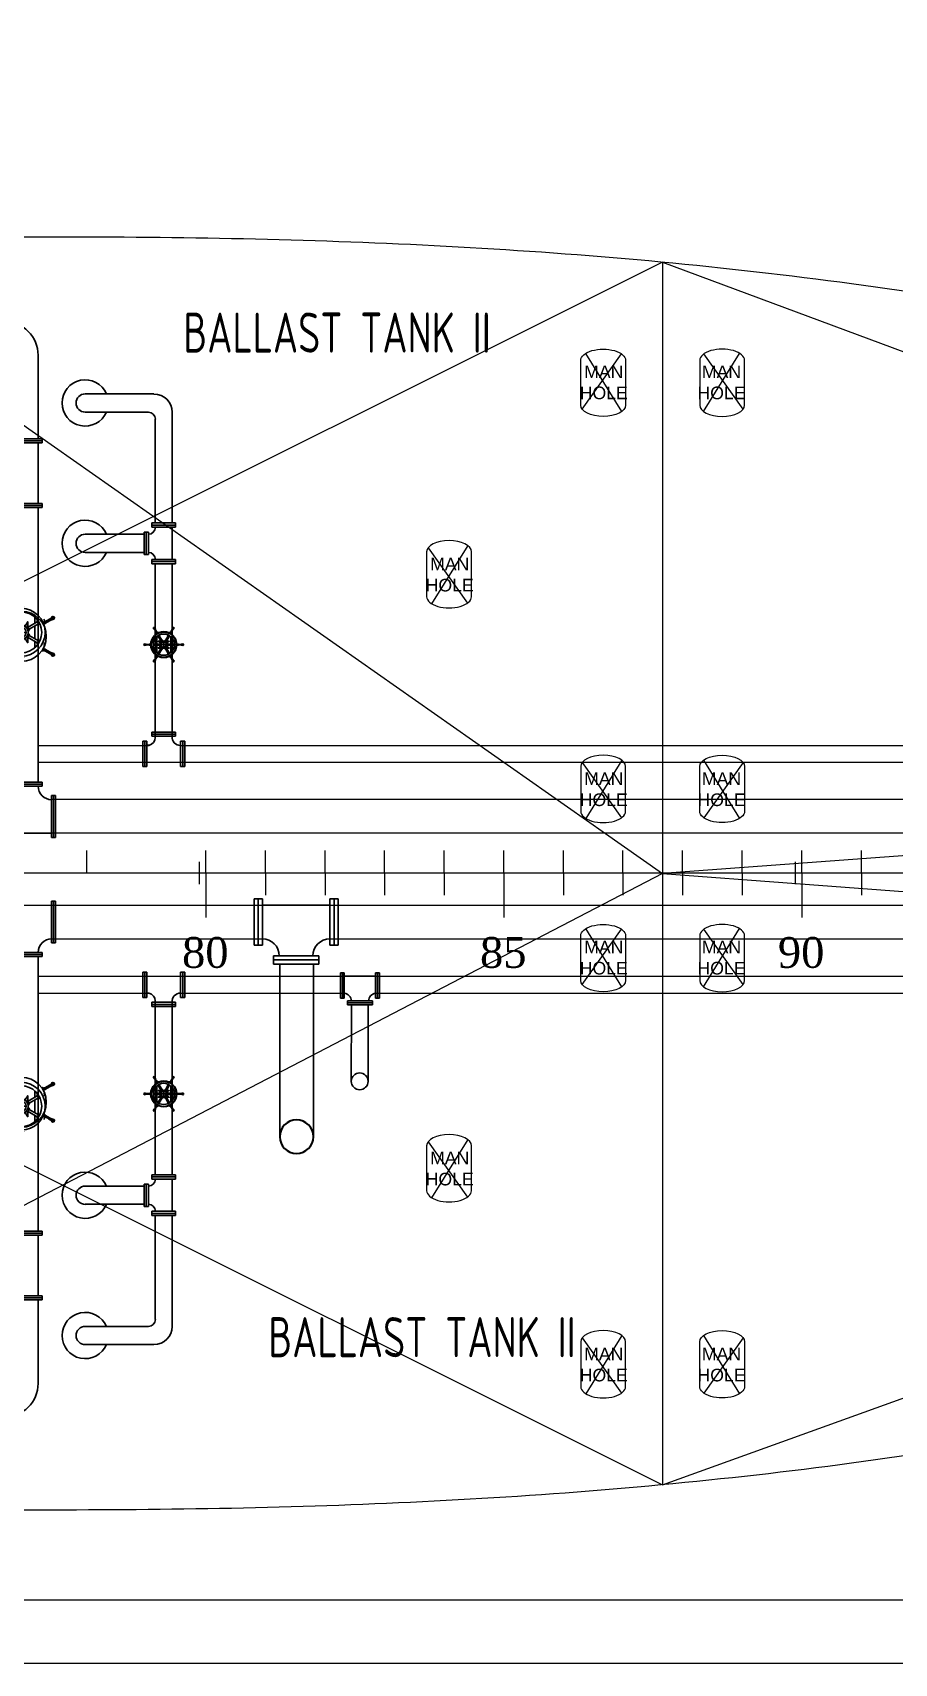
# Model space of a CAD drawing. Header units: millimetres. Extents: x 2592 to 2762, y 1632 to 1753.
# Drawn here: x 2675.32 to 2689, y 1631.92 to 1657.78 of the extents above; entities that cross this region are included whole.
import ezdxf

# ---------------------------------------------------------------- set-up
doc = ezdxf.new("R2010")
doc.units = ezdxf.units.MM
doc.linetypes.add('CENTER2', pattern=[28.575, 19.05, -3.175, 3.175, -3.175])
doc.layers.add('-1', color=7, linetype='Continuous')
for name, color, linetype, lineweight in [('garis satation', 142, 'Continuous', 9), ('Kurva Water Line', 13, 'Continuous', 40), ('PIPA', 80, 'Continuous', 30)]:
    doc.layers.add(name, color=color, linetype=linetype, lineweight=lineweight)
doc.styles.add('ASU', font='isocp.shx', dxfattribs={"height": 0.005})
doc.styles.add('gurit', font='Arial.ttf', dxfattribs={"height": 0.00225})
doc.styles.add('tls3', font='ISOCPEUR.TTF', dxfattribs={"width": 0.7, "height": 0.003})

# ---------------------------------------------------------------- blocks, each defined once
blk = doc.blocks.new('A$C602773CD')
at = {"layer": 'Kurva Water Line'}
blk.add_circle((3.79, 21.19), 1.5, dxfattribs=at)
at = {"layer": 'PIPA', "ltscale": 0.5}
for p, q in [((2.29, 18.94), (2.29, 21.19)), ((5.29, 18.94), (5.29, 21.19)), ((2.29, 9.66), (2.29, 18.94)), ((5.29, 9.66), (5.29, 18.94)), ((8.67, 13.57), (8.67, 14.26)), ((2.29, 5.82), (2.29, 9.66)), ((5.29, 5.82), (5.29, 9.66)), ((8.06, 8.4), (8.05, 8.4)), ((10.83, 8.4), (10.82, 8.4)), ((0.75, 0.57), (6.75, 0.57))]:
    blk.add_line(p, q, dxfattribs=at)
at = {"layer": 'PIPA'}
for p, q in [((8.68, 9.44), (8.67, 16.26)), ((10.18, 9.44), (10.17, 16.26)), ((10.55, 9.44), (8.33, 9.44)), ((8.33, 9.1), (8.33, 9.44)), ((10.55, 9.27), (8.33, 9.27)), ((10.55, 9.1), (8.33, 9.1)), ((10.55, 9.1), (10.55, 9.44)), ((8.05, 8.4), (8.05, 8.4)), ((8.05, 8.4), (8.05, 8.4)), ((10.83, 8.4), (10.83, 8.4)), ((10.83, 8.4), (10.83, 8.4)), ((5.77, 5.82), (1.73, 5.82)), ((1.73, 5.07), (1.73, 5.82)), ((5.77, 5.07), (5.77, 5.82)), ((8.05, 6.9), (10.83, 6.9)), ((5.77, 5.44), (1.73, 5.44)), ((5.77, 5.07), (1.73, 5.07)), ((0, 4.13), (0, 0)), ((0.75, 4.13), (0, 4.13)), ((0.38, 0), (0.38, 4.13)), ((0.75, 4.13), (0.75, 0)), ((7.5, 4.13), (6.75, 4.13)), ((6.75, 4.13), (6.75, 0)), ((7.13, 0), (7.13, 4.13)), ((7.5, 4.13), (7.5, 0)), ((0.75, 0), (0, 0)), ((7.5, 0), (6.75, 0))]:
    blk.add_line(p, q, dxfattribs=at)
at = {"layer": 'PIPA', "ltscale": 0.2}
for p, q in [((7.7, 8.84), (7.7, 6.58)), ((8.05, 8.84), (7.7, 8.84)), ((7.88, 6.58), (7.88, 8.84)), ((8.05, 8.84), (8.05, 6.58)), ((11.18, 8.84), (10.83, 8.84)), ((10.83, 8.84), (10.83, 6.58)), ((11, 6.58), (11, 8.84)), ((11.18, 8.84), (11.18, 6.58)), ((8.05, 6.58), (7.7, 6.58)), ((11.18, 6.58), (10.83, 6.58))]:
    blk.add_line(p, q, dxfattribs=at)
at = {"layer": 'PIPA'}
blk.add_circle((9.42, 16.26), 0.75, dxfattribs=at)
at = {"layer": 'PIPA', "ltscale": 0.5}
for centre, start, end in [((3.79, 21.19), 0, 180), ((0.75, 5.07), 270, 0), ((6.75, 5.07), 180, 270)]:
    blk.add_arc(centre, 1.5, start, end, dxfattribs=at)
at = {"layer": 'PIPA', "ltscale": 0.2}
for centre, start, end in [((7.93, 9.14), 279.0093, 356.777), ((10.95, 9.14), 183.223, 260.9907)]:
    blk.add_arc(centre, 0.746, start, end, dxfattribs=at)
blk = doc.blocks.new('A$C26D11514')
at = {"layer": 'garis satation'}
blk.add_line((9.05, 0.38), (6.05, 0.38), dxfattribs=at)
at = {"layer": 'PIPA'}
for p, q in [((0.55, 33.19), (6.68, 33.19)), ((0.55, 31.56), (6.18, 31.56)), ((6.8, 30.94), (6.8, 21.69)), ((6.8, 30.94), (6.8, 21.69)), ((8.3, 31.69), (8.3, 21.69)), ((8.3, 31.56), (8.3, 21.69)), ((0.55, 20.69), (5.8, 20.69)), ((0.55, 20.69), (5.8, 20.69)), ((5.8, 20.88), (6.18, 20.88)), ((5.8, 20.88), (5.8, 18.88)), ((5.99, 20.88), (5.99, 18.88)), ((6.18, 20.88), (6.18, 18.88)), ((6.49, 21.31), (6.49, 21.69)), ((6.49, 21.69), (8.61, 21.69)), ((6.49, 21.5), (8.61, 21.5)), ((6.49, 21.31), (8.61, 21.31)), ((8.3, 21.31), (8.3, 18.44)), ((8.3, 21.31), (8.3, 18.44)), ((8.61, 21.31), (8.61, 21.69)), ((0.55, 19.06), (5.8, 19.06)), ((0.55, 19.06), (5.8, 19.06)), ((5.8, 18.88), (6.18, 18.88)), ((6.49, 18.06), (6.49, 18.44)), ((6.49, 18.44), (8.61, 18.44)), ((6.49, 18.25), (8.61, 18.25)), ((6.49, 18.06), (8.61, 18.06)), ((6.8, 18.06), (6.8, 2.69)), ((6.8, 18.06), (6.8, 2.88)), ((6.8, 18.06), (6.8, 3.06)), ((8.3, 18.06), (8.3, 2.69)), ((8.3, 18.06), (8.3, 2.69)), ((8.3, 18.06), (8.3, 3.06)), ((8.61, 18.06), (8.61, 18.44)), ((7.55, 10.85), (8.3, 10.85)), ((6.49, 3.06), (8.61, 3.06)), ((6.49, 3.06), (8.61, 3.06)), ((6.49, 2.69), (6.49, 3.06)), ((6.49, 3.06), (8.61, 3.06)), ((6.49, 3.06), (8.61, 3.06)), ((6.49, 2.69), (6.49, 3.06)), ((8.61, 3.06), (8.61, 2.69)), ((8.61, 3.06), (8.61, 2.69)), ((5.68, 2.25), (5.68, 0)), ((5.68, 2.25), (6.05, 2.25)), ((5.68, 2.25), (5.68, 0)), ((5.68, 2.25), (6.05, 2.25)), ((5.86, 2.25), (5.86, 0)), ((5.86, 2.25), (5.86, 0)), ((6.05, 2.25), (6.05, 0)), ((6.05, 2.25), (6.05, 0)), ((6.05, 1.88), (6.24, 1.88)), ((6.49, 2.88), (8.61, 2.88)), ((6.49, 2.88), (8.61, 2.88)), ((6.49, 2.69), (8.61, 2.69)), ((6.49, 2.69), (8.61, 2.69)), ((6.8, 2.69), (6.8, 2.56)), ((6.8, 2.69), (6.8, 2.56)), ((6.8, 2.69), (6.8, 2.56)), ((8.3, 2.69), (8.3, 2.56)), ((8.3, 2.69), (8.3, 2.56)), ((9.05, 2.25), (9.05, 0)), ((9.05, 2.25), (9.43, 2.25)), ((9.24, 2.25), (9.24, 0)), ((9.43, 2.25), (9.43, 0)), ((5.68, 0), (6.05, 0)), ((9.05, 0), (9.43, 0))]:
    blk.add_line(p, q, dxfattribs=at)
at = {"layer": 'PIPA', "ltscale": 0.5}
for p, q in [((6.93, 10.9), (6.93, 11.56)), ((6.93, 10.14), (6.93, 10.79)), ((8.18, 10.9), (8.18, 11.56)), ((8.18, 10.14), (8.18, 10.79))]:
    blk.add_line(p, q, dxfattribs=at)
at = {"layer": 'PIPA'}
for points in [[(6.74, 12.26), (6.94, 11.9), (6.89, 11.87, 0.414214), (6.88, 11.81), (6.88, 11.8)], [(7.07, 11.91), (7.05, 11.91, 0.414214), (7, 11.93), (6.94, 11.9)], [(7.17, 11.7, -0.414214), (7.16, 11.65), (7.11, 11.62), (7.05, 11.58, -0.414214), (7, 11.6), (6.99, 11.61)], [(7.93, 11.71), (7.93, 11.7, 0.414214), (7.94, 11.65), (7.99, 11.62), (8.05, 11.58, 0.414214), (8.1, 11.6)], [(8.04, 11.9), (8.05, 11.91, -0.414214), (8.1, 11.93), (8.16, 11.9)], [(8.36, 12.26), (8.16, 11.9), (8.21, 11.87, -0.414214), (8.22, 11.81), (8.22, 11.8)], [(5.92, 10.85), (6.34, 10.85), (6.34, 10.79, 0.414214), (6.38, 10.75), (6.39, 10.75)], [(6.39, 10.96), (6.38, 10.95, 0.414214), (6.34, 10.91), (6.34, 10.85)], [(6.61, 10.95), (6.63, 10.95, -0.414214), (6.66, 10.91), (6.66, 10.85), (6.66, 10.79, -0.414214), (6.63, 10.75), (6.61, 10.75)], [(7.24, 10.75), (7.2, 10.75, -0.414214), (7.16, 10.78), (7.16, 10.79), (7.16, 10.9), (7.16, 10.91, -0.414214), (7.2, 10.95), (7.24, 10.95)], [(7.31, 11.06), (7.28, 11.1, -0.414214), (7.3, 11.16), (7.31, 11.16)], [(7.31, 10.63), (7.28, 10.59, 0.414214), (7.3, 10.54), (7.31, 10.54)], [(7.48, 11.17), (7.46, 11.21, 0.414214), (7.41, 11.22), (7.4, 11.21)], [(7.48, 10.53), (7.46, 10.49, -0.414214), (7.41, 10.48), (7.4, 10.48)], [(7.62, 11.17), (7.64, 11.21, -0.414214), (7.69, 11.22), (7.7, 11.21)], [(7.62, 10.53), (7.64, 10.49, 0.414214), (7.69, 10.48), (7.7, 10.48)], [(7.79, 11.06), (7.82, 11.1, 0.414214), (7.8, 11.16), (7.79, 11.16)], [(7.79, 10.63), (7.82, 10.59, -0.414214), (7.8, 10.54), (7.79, 10.54)], [(7.86, 10.95), (7.9, 10.95, -0.414214), (7.94, 10.91), (7.94, 10.9)], [(7.86, 10.75), (7.9, 10.75, 0.414214), (7.94, 10.78), (7.94, 10.79)], [(8.49, 10.95), (8.47, 10.95, 0.414214), (8.44, 10.91), (8.44, 10.85), (8.44, 10.79, 0.414214), (8.47, 10.75)], [(9.18, 10.85), (8.76, 10.85), (8.76, 10.91, 0.414214), (8.72, 10.95), (8.71, 10.95)], [(8.71, 10.74), (8.72, 10.75, 0.414214), (8.76, 10.79), (8.76, 10.85)], [(6.74, 9.44), (6.94, 9.8), (7, 9.77, 0.414214), (7.05, 9.78), (7.06, 9.79)], [(6.88, 9.9), (6.88, 9.88, 0.414214), (6.89, 9.83), (6.94, 9.8)], [(7.17, 9.98), (7.17, 10, 0.414214), (7.16, 10.05), (7.11, 10.08), (7.05, 10.11, 0.414214), (7, 10.1)], [(8.11, 10.08), (8.1, 10.1, 0.414214), (8.05, 10.11), (7.99, 10.08), (7.94, 10.05, 0.414214), (7.93, 10)], [(8.03, 9.79), (8.05, 9.78, 0.414214), (8.1, 9.77), (8.16, 9.8)], [(8.36, 9.44), (8.16, 9.8), (8.21, 9.83, 0.414214), (8.22, 9.88), (8.22, 9.89)]]:
    blk.add_lwpolyline(points, format="xyb", dxfattribs=at)
for points in [[(7.06, 11.59), (7.31, 11.16), (7.4, 11.21), (7.15, 11.64)], [(7.95, 11.64), (7.7, 11.21), (7.79, 11.16), (8.04, 11.59)], [(7.16, 10.9), (6.66, 10.9)], [(7.16, 10.79), (6.66, 10.79)], [(7.15, 10.05), (7.4, 10.48), (7.31, 10.54), (7.06, 10.11)], [(7.27, 11.02), (7.07, 11.15), (7.29, 11.15)], [(7.27, 10.68), (7.07, 10.55), (7.29, 10.55)], [(7.78, 10.85), (7.32, 10.85)], [(7.55, 10.62), (7.55, 11.08)], [(8.04, 10.11), (7.79, 10.54), (7.7, 10.48), (7.95, 10.05)], [(7.83, 11.02), (8.04, 11.15), (7.81, 11.15)], [(7.83, 10.68), (8.04, 10.55), (7.81, 10.55)], [(8.44, 10.9), (7.94, 10.9), (7.94, 10.79), (8.44, 10.79)]]:
    blk.add_lwpolyline(points, dxfattribs=at)
for centre, radius in [((7.55, 10.85), 1.16), ((7.55, 10.85), 1.11), ((7.55, 10.85), 0.948), ((6.7, 12.32), 0.0705), ((6.7, 12.32), 0.0327), ((8.4, 12.32), 0.0705), ((8.4, 12.32), 0.0327), ((5.85, 10.85), 0.0705), ((5.85, 10.85), 0.0327), ((7.55, 10.85), 0.325), ((7.55, 10.85), 0.231), ((7.55, 10.85), 0.041), ((9.25, 10.85), 0.0705), ((9.25, 10.85), 0.0327), ((6.7, 9.38), 0.0705), ((6.7, 9.38), 0.0327), ((8.4, 9.38), 0.0705), ((8.4, 9.38), 0.0327)]:
    blk.add_circle(centre, radius, dxfattribs=at)
for centre, radius, start, end in [((0.55, 32.38), 2.06, 23.1998, 336.8002), ((0.55, 32.38), 0.812, 90, 270), ((6.68, 31.56), 1.62, 0, 90), ((6.18, 30.94), 0.625, 0, 90), ((0.55, 19.88), 2.06, 23.1998, 336.8002), ((0.55, 19.88), 0.812, 90, 270), ((6.18, 21.31), 0.625, 270, 0), ((6.18, 21.31), 0.625, 270, 0), ((6.18, 18.44), 0.625, 0, 90), ((6.18, 18.44), 0.625, 0, 90), ((6.02, 2.63), 0.782, 286.1198, 355.3014), ((6.02, 2.63), 0.782, 286.1198, 355.3014), ((9.04, 2.62), 0.744, 174.7203, 270.6985)]:
    blk.add_arc(centre, radius, start, end, dxfattribs=at)
for centre, major_axis in [((6.76, 12.05), (0.134, -0.232)), ((8.19, 12.13), (-0.134, -0.232)), ((6.12, 10.77), (0.267, 0)), ((8.98, 10.93), (-0.267, 0)), ((6.91, 9.57), (0.134, 0.232)), ((8.34, 9.65), (-0.134, 0.232))]:
    blk.add_ellipse(centre, major_axis=major_axis, ratio=0.200821, start_param=6.891188, end_param=8.84835, dxfattribs=at)
at = {"layer": 'PIPA', "extrusion": (0, 0, -1)}
for centre, major_axis in [((6.91, 12.13), (0.134, -0.232)), ((8.34, 12.05), (-0.134, -0.232)), ((6.12, 10.93), (0.267, 0)), ((8.98, 10.77), (-0.267, 0)), ((6.76, 9.65), (0.134, 0.232)), ((8.19, 9.57), (-0.134, 0.232))]:
    blk.add_ellipse(centre, major_axis=major_axis, ratio=0.200821, start_param=6.891188, end_param=8.84835, dxfattribs=at)
blk = doc.blocks.new('A$C2AB60021')
at = {"layer": 'garis satation'}
for p, q in [((10.35, 3.72), (9.99, 3.72)), ((15.75, 0.36), (10.35, 0.36)), ((10.35, 0), (9.99, 0))]:
    blk.add_line(p, q, dxfattribs=at)
at = {"layer": 'PIPA'}
for p, q in [((-0.45, 45.96), (11.55, 45.96)), ((-0.45, 42.96), (10.35, 42.96)), ((14.55, 42.96), (14.55, 35.52)), ((14.55, 42.96), (14.55, 35.52)), ((11.55, 41.76), (11.55, 35.52)), ((11.55, 41.76), (11.55, 35.52)), ((11.19, 35.52), (11.19, 35.16)), ((11.19, 35.52), (14.91, 35.52)), ((11.19, 35.34), (14.91, 35.34)), ((11.19, 35.16), (14.91, 35.16)), ((14.55, 35.16), (14.55, 29.76)), ((14.55, 35.16), (14.55, 29.76)), ((14.91, 35.52), (14.91, 35.16)), ((-0.45, 33.96), (9.99, 33.96)), ((-0.45, 33.96), (9.99, 33.96)), ((9.99, 34.32), (9.99, 30.6)), ((9.99, 34.32), (10.35, 34.32)), ((10.17, 34.32), (10.17, 30.6)), ((10.35, 34.32), (10.35, 30.6)), ((-0.45, 30.96), (9.99, 30.96)), ((-0.45, 30.96), (9.99, 30.96)), ((9.99, 30.6), (10.35, 30.6)), ((11.19, 29.76), (14.91, 29.76)), ((11.19, 29.76), (11.19, 29.4)), ((11.19, 29.58), (14.91, 29.58)), ((11.19, 29.4), (14.91, 29.4)), ((11.55, 29.4), (11.55, 4.92)), ((11.55, 29.4), (11.55, 4.92)), ((14.55, 29.4), (14.55, 4.92)), ((14.55, 29.4), (14.55, 4.92)), ((14.91, 29.76), (14.91, 29.4)), ((11.19, 4.92), (11.19, 4.56)), ((14.91, 4.92), (11.19, 4.92)), ((11.19, 4.92), (11.19, 4.56)), ((14.91, 4.92), (11.19, 4.92)), ((14.91, 4.74), (11.19, 4.74)), ((14.91, 4.74), (11.19, 4.74)), ((14.91, 4.56), (11.19, 4.56)), ((14.91, 4.56), (11.19, 4.56)), ((14.91, 4.92), (14.91, 4.56)), ((14.91, 4.92), (14.91, 4.56)), ((9.99, 3.72), (9.99, 0)), ((10.35, 3.72), (9.99, 3.72)), ((9.99, 3.72), (9.99, 0)), ((10.17, 3.72), (10.17, 0)), ((10.17, 3.72), (10.17, 0)), ((10.35, 3.72), (10.35, 0)), ((10.35, 3.72), (10.35, 0)), ((15.75, 3.72), (15.75, 0)), ((16.11, 3.72), (15.75, 3.72)), ((15.93, 3.72), (15.93, 0)), ((16.11, 3.72), (16.11, 0)), ((10.35, 0), (9.99, 0)), ((16.11, 0), (15.75, 0))]:
    blk.add_line(p, q, dxfattribs=at)
at = {"layer": 'PIPA', "ltscale": 0.5}
for p, q in [((11.85, 19.09), (11.85, 19.64)), ((14.25, 19.09), (14.25, 19.64)), ((11.85, 17.7), (11.85, 18.85)), ((11.85, 16.91), (11.85, 17.46)), ((14.25, 17.7), (14.25, 18.85)), ((14.25, 16.91), (14.25, 17.46))]:
    blk.add_line(p, q, dxfattribs=at)
at = {"layer": 'PIPA'}
for points in [[(13.05, 21.4), (13.05, 20.6), (12.93, 20.6, 0.414214), (12.86, 20.53), (12.86, 20.5)], [(13.26, 20.5), (13.24, 20.53, 0.414214), (13.17, 20.6), (13.05, 20.6)], [(10.34, 19.84), (11.03, 19.44), (10.98, 19.34, 0.414214), (11, 19.23), (11.03, 19.22)], [(11.23, 19.57), (11.2, 19.57, 0.414214), (11.09, 19.54), (11.03, 19.44)], [(11.39, 19.01), (11.42, 19, 0.414214), (11.52, 19.02), (11.58, 19.12), (11.64, 19.23, 0.414214), (11.61, 19.33)], [(12.85, 18.87), (12.85, 18.95, -0.414214), (12.93, 19.03), (12.95, 19.03), (13.15, 19.03), (13.17, 19.03, -0.414214), (13.25, 18.95), (13.25, 18.87)], [(13.24, 20.08), (13.24, 20.05, -0.414214), (13.17, 19.97), (13.05, 19.97), (12.93, 19.97, -0.414214), (12.86, 20.05), (12.86, 20.08)], [(14.68, 19, -0.414214), (14.58, 19.02), (14.52, 19.12), (14.46, 19.23, -0.414214), (14.49, 19.33), (14.52, 19.35)], [(15.76, 19.48), (15.07, 19.08), (15.01, 19.18, 0.414214), (14.9, 19.21), (14.88, 19.19)], [(15.08, 19.2), (15.1, 19.23, 0.414214), (15.12, 19.34), (15.07, 19.44)], [(11.58, 17.2), (11.61, 17.22, 0.414214), (11.64, 17.32), (11.58, 17.42), (11.52, 17.53, 0.414214), (11.42, 17.55)], [(12.44, 18.4), (12.36, 18.44, -0.414214), (12.34, 18.55), (12.35, 18.56)], [(12.44, 18.15), (12.36, 18.11, 0.414214), (12.34, 18), (12.35, 17.99)], [(12.63, 18.74), (12.56, 18.78, 0.414214), (12.46, 18.76), (12.45, 18.74)], [(12.63, 17.81), (12.56, 17.77, -0.414214), (12.46, 17.79), (12.45, 17.81)], [(12.85, 17.68), (12.85, 17.6, 0.414214), (12.93, 17.52), (12.95, 17.52)], [(13.25, 17.68), (13.25, 17.6, -0.414214), (13.17, 17.52), (13.15, 17.52)], [(13.47, 18.74), (13.54, 18.78, -0.414214), (13.64, 18.76), (13.65, 18.74)], [(13.47, 17.81), (13.54, 17.77, 0.414214), (13.64, 17.79), (13.65, 17.81)], [(13.66, 18.4), (13.74, 18.44, 0.414214), (13.76, 18.55), (13.75, 18.56)], [(13.66, 18.15), (13.74, 18.11, -0.414214), (13.76, 18), (13.75, 17.99)], [(14.71, 17.54), (14.68, 17.55, 0.414214), (14.58, 17.53), (14.52, 17.42), (14.46, 17.32, 0.414214), (14.49, 17.22)], [(10.34, 16.71), (11.03, 17.11), (11.09, 17.01, 0.414214), (11.2, 16.98), (11.22, 16.99)], [(11.02, 17.34), (11, 17.31, 0.414214), (10.98, 17.21), (11.03, 17.11)], [(12.84, 16.05), (12.86, 16.02, 0.414214), (12.93, 15.95), (13.05, 15.95)], [(13.24, 16.46), (13.24, 16.5, 0.414214), (13.17, 16.57), (13.05, 16.57), (12.93, 16.57, 0.414214), (12.86, 16.5)], [(13.05, 15.15), (13.05, 15.95), (13.17, 15.95, 0.414214), (13.24, 16.02), (13.24, 16.05)], [(15.76, 16.35), (15.07, 16.75), (15.01, 16.65, -0.414214), (14.9, 16.62), (14.87, 16.62)], [(15.07, 17.33), (15.1, 17.31, -0.414214), (15.12, 17.21), (15.07, 17.11)]]:
    blk.add_lwpolyline(points, format="xyb", dxfattribs=at)
for points in [[(11.53, 19.04), (12.35, 18.56), (12.45, 18.74), (11.63, 19.21)], [(12.72, 18.8), (12.47, 19.21), (12.47, 18.77)], [(12.95, 19.03), (12.95, 19.97)], [(13.15, 19.03), (13.15, 19.97)], [(13.38, 18.8), (13.63, 19.21), (13.63, 18.77)], [(14.47, 19.21), (13.65, 18.74), (13.75, 18.56), (14.57, 19.04)], [(11.63, 17.34), (12.45, 17.81), (12.35, 17.99), (11.53, 17.51)], [(12.72, 17.74), (12.47, 17.34), (12.47, 17.78)], [(12.61, 18.27), (13.49, 18.27)], [(13.15, 16.57), (13.15, 17.52), (12.95, 17.52), (12.95, 16.57)], [(13.05, 17.83), (13.05, 18.72)], [(13.38, 17.74), (13.63, 17.34), (13.63, 17.78)], [(14.57, 17.51), (13.75, 17.99), (13.65, 17.81), (14.47, 17.34)]]:
    blk.add_lwpolyline(points, dxfattribs=at)
for centre, radius in [((13.05, 18.27), 2.13), ((13.05, 21.3), 0.135), ((13.05, 21.3), 0.0627), ((10.23, 19.91), 0.135), ((10.23, 19.91), 0.0627), ((13.05, 17.91), 2.23), ((13.05, 18.27), 1.82), ((13.05, 18.27), 0.624), ((15.87, 19.55), 0.135), ((15.87, 19.55), 0.0627), ((13.05, 18.27), 0.444), ((13.05, 18.27), 0.0787), ((10.23, 16.64), 0.135), ((10.23, 16.64), 0.0627), ((15.87, 16.28), 0.135), ((15.87, 16.28), 0.0627), ((13.05, 15.01), 0.135), ((13.05, 15.01), 0.0627)]:
    blk.add_circle(centre, radius, dxfattribs=at)
for centre, radius, start, end in [((-0.45, 44.46), 2.7, 33.749, 326.251), ((-0.45, 44.46), 1.5, 90, 270), ((11.55, 42.96), 3, 360, 90), ((10.35, 41.76), 1.2, 0, 90), ((-0.45, 32.46), 2.7, 33.749, 326.251), ((10.35, 35.16), 1.2, 270, 0), ((10.35, 35.16), 1.2, 270, 0), ((10.35, 35.16), 1.2, 270, 0), ((-0.45, 32.46), 1.5, 90, 270), ((10.35, 29.76), 1.2, 0, 90), ((10.35, 29.76), 1.2, 0, 90), ((10.35, 29.76), 1.2, 0, 90), ((10.35, 4.56), 1.2, 270, 0), ((10.35, 4.56), 1.2, 270, 0), ((15.75, 4.56), 1.2, 180, 270)]:
    blk.add_arc(centre, radius, start, end, dxfattribs=at)
for centre, major_axis in [((12.89, 21.02), (0, -0.513)), ((10.59, 19.51), (0.445, -0.257)), ((15.35, 19.43), (-0.445, -0.257)), ((10.75, 16.76), (0.445, 0.257)), ((15.51, 16.68), (-0.445, 0.257)), ((13.21, 15.53), (0, 0.513))]:
    blk.add_ellipse(centre, major_axis=major_axis, ratio=0.200821, start_param=6.891188, end_param=8.84835, dxfattribs=at)
at = {"layer": 'PIPA', "extrusion": (0, 0, -1)}
for centre, major_axis in [((13.21, 21.02), (0, -0.513)), ((10.75, 19.79), (0.445, -0.257)), ((15.51, 19.15), (-0.445, -0.257)), ((10.59, 17.04), (0.445, 0.257)), ((15.35, 16.4), (-0.445, 0.257)), ((12.89, 15.53), (0, 0.513))]:
    blk.add_ellipse(centre, major_axis=major_axis, ratio=0.200821, start_param=6.891188, end_param=8.84835, dxfattribs=at)

msp = doc.modelspace()

# ---------------------------------------------------------------- linework, layer by layer
at = {"layer": '-1', "color": 7}
for points in [[(2761.939, 1631.918), (2591.739, 1631.918), (2591.739, 1752.718), (2761.939, 1752.718)], [(2760.939, 1632.918), (2592.739, 1632.918), (2592.739, 1751.718), (2760.939, 1751.718)]]:
    msp.add_lwpolyline(points, close=True, dxfattribs=at)
at = {"linetype": 'CENTER2', "ltscale": 90}
for p, q in [((2670.951, 1654.524), (2685.321, 1644.445)), ((2685.321, 1654.14), (2665.902, 1644.445)), ((2685.321, 1654.14), (2711.387, 1644.445)), ((2711.387, 1646.377), (2685.321, 1644.445)), ((2665.902, 1644.445), (2685.321, 1634.75)), ((2685.321, 1644.445), (2665.902, 1634.366)), ((2685.321, 1644.445), (2711.387, 1642.514)), ((2685.321, 1634.75), (2711.39, 1644.16))]:
    msp.add_line(p, q, dxfattribs=at)
for p, q in [((2685.321, 1654.14), (2685.321, 1634.75)), ((2685.321, 1653.288), (2685.321, 1635.602)), ((2684.022, 1651.872), (2684.022, 1652.584)), ((2684.045, 1651.809), (2684.669, 1652.686)), ((2684.675, 1651.774), (2684.1, 1652.695)), ((2684.734, 1652.584), (2684.734, 1651.872)), ((2685.909, 1652.584), (2685.909, 1651.872)), ((2685.967, 1651.774), (2686.542, 1652.695)), ((2686.598, 1651.809), (2685.973, 1652.686)), ((2686.621, 1651.872), (2686.621, 1652.584)), ((2681.576, 1649.548), (2681.576, 1648.836)), ((2681.599, 1649.611), (2682.224, 1648.734)), ((2682.23, 1649.646), (2681.654, 1648.725)), ((2682.288, 1648.836), (2682.288, 1649.548)), ((2675.411, 1646.477), (2677.17, 1646.477)), ((2677.668, 1646.477), (2682.687, 1646.477)), ((2682.687, 1646.477), (2694.963, 1646.477)), ((2675.411, 1646.21), (2682.687, 1646.21)), ((2682.687, 1646.21), (2694.963, 1646.21)), ((2684.022, 1646.143), (2684.022, 1645.431)), ((2684.045, 1646.206), (2684.669, 1645.329)), ((2684.675, 1646.241), (2684.1, 1645.32)), ((2684.734, 1645.431), (2684.734, 1646.143)), ((2685.909, 1645.431), (2685.909, 1646.143)), ((2685.967, 1646.241), (2686.542, 1645.32)), ((2686.598, 1646.206), (2685.973, 1645.329)), ((2686.621, 1646.143), (2686.621, 1645.431)), ((2682.687, 1645.617), (2675.625, 1645.617)), ((2694.685, 1645.617), (2682.687, 1645.617)), ((2682.687, 1645.083), (2652.886, 1645.083)), ((2694.685, 1645.083), (2682.687, 1645.083)), ((2676.182, 1644.454), (2676.182, 1644.808)), ((2678.073, 1644.454), (2678.073, 1644.808)), ((2679.019, 1644.454), (2679.019, 1644.808)), ((2679.964, 1644.454), (2679.964, 1644.808)), ((2680.91, 1644.454), (2680.91, 1644.808)), ((2681.855, 1644.454), (2681.855, 1644.808)), ((2682.801, 1644.454), (2682.801, 1644.808)), ((2683.746, 1644.454), (2683.746, 1644.808)), ((2684.692, 1644.454), (2684.692, 1644.808)), ((2685.637, 1644.454), (2685.637, 1644.808)), ((2686.583, 1644.454), (2686.583, 1644.808)), ((2687.529, 1644.454), (2687.529, 1644.808)), ((2688.474, 1644.454), (2688.474, 1644.808)), ((2677.971, 1644.278), (2677.971, 1644.631)), ((2687.427, 1644.278), (2687.427, 1644.631)), ((2678.073, 1644.454), (2678.073, 1644.101)), ((2679.019, 1644.454), (2679.019, 1644.101)), ((2679.964, 1644.454), (2679.964, 1644.101)), ((2680.91, 1644.454), (2680.91, 1644.101)), ((2681.855, 1644.454), (2681.855, 1644.101)), ((2682.801, 1644.454), (2682.801, 1644.101)), ((2683.746, 1644.454), (2683.746, 1644.101)), ((2684.692, 1644.454), (2684.692, 1644.101)), ((2685.637, 1644.454), (2685.637, 1644.101)), ((2686.583, 1644.454), (2686.583, 1644.101)), ((2687.529, 1644.454), (2687.529, 1644.101)), ((2688.474, 1644.454), (2688.474, 1644.101)), ((2678.073, 1644.101), (2678.073, 1643.747)), ((2682.801, 1644.101), (2682.801, 1643.747)), ((2687.529, 1644.101), (2687.529, 1643.747)), ((2652.886, 1643.943), (2682.687, 1643.943)), ((2682.687, 1643.943), (2694.685, 1643.943)), ((2684.022, 1642.747), (2684.022, 1643.459)), ((2684.045, 1642.684), (2684.669, 1643.562)), ((2684.675, 1642.649), (2684.1, 1643.571)), ((2684.734, 1643.459), (2684.734, 1642.747)), ((2685.909, 1643.459), (2685.909, 1642.747)), ((2685.967, 1642.649), (2686.542, 1643.571)), ((2686.598, 1642.684), (2685.973, 1643.562)), ((2686.621, 1642.747), (2686.621, 1643.459)), ((2675.625, 1643.409), (2678.971, 1643.409)), ((2680.039, 1643.409), (2682.687, 1643.409)), ((2682.687, 1643.409), (2694.685, 1643.409)), ((2675.411, 1642.815), (2682.687, 1642.815)), ((2682.687, 1642.815), (2694.963, 1642.815)), ((2675.411, 1642.548), (2677.17, 1642.548)), ((2677.668, 1642.548), (2680.27, 1642.548)), ((2680.765, 1642.548), (2682.687, 1642.548)), ((2682.687, 1642.548), (2694.963, 1642.548)), ((2681.576, 1640.127), (2681.576, 1639.415)), ((2681.599, 1640.19), (2682.224, 1639.313)), ((2682.23, 1640.225), (2681.654, 1639.304)), ((2682.288, 1639.415), (2682.288, 1640.127)), ((2684.022, 1637.019), (2684.022, 1636.307)), ((2684.045, 1637.082), (2684.669, 1636.204)), ((2684.675, 1637.117), (2684.1, 1636.195)), ((2684.734, 1636.307), (2684.734, 1637.019)), ((2685.909, 1636.307), (2685.909, 1637.019)), ((2685.967, 1637.117), (2686.542, 1636.195)), ((2686.598, 1637.082), (2685.973, 1636.204)), ((2686.621, 1637.019), (2686.621, 1636.307))]:
    msp.add_line(p, q)
at = {"ltscale": 5}
msp.add_line((2593.121, 1644.454), (2722.647, 1644.454), dxfattribs=at)
at = {"extrusion": (0, 0, -1)}
for centre, major_axis, start_param, end_param in [((2684.378, 1652.584), (-0.356, 0), 0, 3.141593), ((2684.378, 1651.872), (-0.356, 0), 3.141593, 6.283185), ((2686.265, 1646.143), (0.356, 0), 3.141593, 6.283185), ((2686.265, 1645.431), (0.356, 0), 0, 3.141593), ((2684.378, 1643.459), (-0.356, 0), 0, 3.141593), ((2684.378, 1642.747), (-0.356, 0), 3.141593, 6.283185), ((2686.265, 1637.019), (0.356, 0), 3.141593, 6.283185), ((2686.265, 1636.307), (0.356, 0), 0, 3.141593)]:
    msp.add_ellipse(centre, major_axis=major_axis, ratio=0.5, start_param=start_param, end_param=end_param, dxfattribs=at)
for centre, major_axis, start_param, end_param in [((2686.265, 1652.584), (0.356, 0), 0, 3.141593), ((2686.265, 1651.872), (0.356, 0), 3.141593, 6.283185), ((2681.932, 1649.548), (-0.356, 0), 3.141593, 6.283185), ((2681.932, 1648.836), (-0.356, 0), 0, 3.141593), ((2684.378, 1646.143), (-0.356, 0), 3.141593, 6.283185), ((2684.378, 1645.431), (-0.356, 0), 0, 3.141593), ((2686.265, 1643.459), (0.356, 0), 0, 3.141593), ((2686.265, 1642.747), (0.356, 0), 3.141593, 6.283185), ((2681.932, 1640.127), (-0.356, 0), 3.141593, 6.283185), ((2681.932, 1639.415), (-0.356, 0), 0, 3.141593), ((2684.378, 1637.019), (-0.356, 0), 3.141593, 6.283185), ((2684.378, 1636.307), (-0.356, 0), 0, 3.141593)]:
    msp.add_ellipse(centre, major_axis=major_axis, ratio=0.5, start_param=start_param, end_param=end_param)
for points in [[(2717.658, 1644.445), (2717.658, 1644.468), (2717.519, 1644.559), (2714.034, 1645.501), (2707.982, 1647.758), (2701.931, 1650.479), (2695.879, 1652.361), (2689.827, 1653.579), (2683.776, 1654.271), (2677.724, 1654.526), (2671.673, 1654.526), (2665.621, 1654.526), (2659.57, 1654.526), (2653.518, 1654.526), (2647.467, 1654.526), (2641.415, 1654.301), (2635.364, 1653.496), (2629.312, 1652.086), (2623.261, 1650.512), (2614.436, 1648.015), (2609.473, 1646.76), (2605.106, 1645.094), (2604.794, 1644.966), (2604.561, 1644.849), (2604.425, 1644.742), (2604.279, 1644.445)], [(2717.658, 1644.445), (2717.658, 1644.423), (2717.519, 1644.332), (2714.034, 1643.39), (2707.982, 1641.133), (2701.931, 1638.411), (2695.879, 1636.53), (2689.827, 1635.311), (2683.776, 1634.62), (2677.724, 1634.364), (2671.673, 1634.364), (2665.621, 1634.364), (2659.57, 1634.364), (2653.518, 1634.364), (2647.467, 1634.364), (2641.415, 1634.589), (2635.364, 1635.394), (2629.312, 1636.804), (2623.261, 1638.378), (2615.81, 1640.427), (2610.029, 1641.935), (2605.106, 1643.797), (2604.794, 1643.925), (2604.561, 1644.042), (2604.425, 1644.149), (2604.279, 1644.445)]]:
    msp.add_spline(points, degree=3)

# ---------------------------------------------------------------- block references
at = {"xscale": 0.1780236491880001, "yscale": 0.1780236491880001, "zscale": 0.1780236491880001}
for name, p in [('A$C2AB60021', (2672.821, 1645.018)), ('A$C26D11514', (2676.06, 1646.144))]:
    msp.add_blockref(name, p, dxfattribs=at)
at = {"xscale": -0.1780236491880001, "yscale": 0.1780236491880001, "zscale": 0.1780236491880001, "rotation": 180}
for name, p in [('A$C2AB60021', (2672.821, 1644.007)), ('A$C26D11514', (2676.06, 1642.882))]:
    msp.add_blockref(name, p, dxfattribs=at)
at = {"color": 7, "xscale": -0.1780236491880001, "yscale": 0.1780236491880001, "zscale": 0.1780236491880001, "rotation": 180}
msp.add_blockref('A$C602773CD', (2678.837, 1644.044), dxfattribs=at)

# ---------------------------------------------------------------- texts
for s, insert, char_height, width, attachment_point, style in [('BALLAST TANK II', (2677.716, 1653.343), 0.6358, 46.40152, 1, 'tls3'), ('MAN\\PHOLE', (2684.387, 1652.234), 0.2003, 1.25589, 5, 'gurit'), ('MAN\\PHOLE', (2686.255, 1652.234), 0.2003, 1.25589, 5, 'gurit'), ('MAN\\PHOLE', (2681.942, 1649.185), 0.2003, 1.25589, 5, 'gurit'), ('MAN\\PHOLE', (2684.387, 1645.781), 0.2003, 1.25589, 5, 'gurit'), ('MAN\\PHOLE', (2686.255, 1645.781), 0.2003, 1.25589, 5, 'gurit'), ('{\\fTimes New Roman|b0|i0|c0|p18;80}', (2678.064, 1643.19), 0.48854, 4.98215, 5, 'ASU'), ('{\\fTimes New Roman|b0|i0|c0|p18;85}', (2682.792, 1643.19), 0.48854, 4.98215, 5, 'ASU'), ('MAN\\PHOLE', (2684.387, 1643.11), 0.2003, 1.25589, 5, 'gurit'), ('MAN\\PHOLE', (2686.255, 1643.11), 0.2003, 1.25589, 5, 'gurit'), ('{\\fTimes New Roman|b0|i0|c0|p18;90}', (2687.519, 1643.19), 0.48854, 4.98215, 5, 'ASU'), ('MAN\\PHOLE', (2681.942, 1639.765), 0.2003, 1.25589, 5, 'gurit'), ('BALLAST TANK II', (2679.064, 1637.41), 0.6358, 46.40152, 1, 'tls3'), ('MAN\\PHOLE', (2684.387, 1636.656), 0.2003, 1.25589, 5, 'gurit'), ('MAN\\PHOLE', (2686.255, 1636.656), 0.2003, 1.25589, 5, 'gurit')]:
    msp.add_mtext(s, dxfattribs=dict(insert=insert, char_height=char_height, width=width, attachment_point=attachment_point, style=style))

doc.saveas('drawing.dxf')
